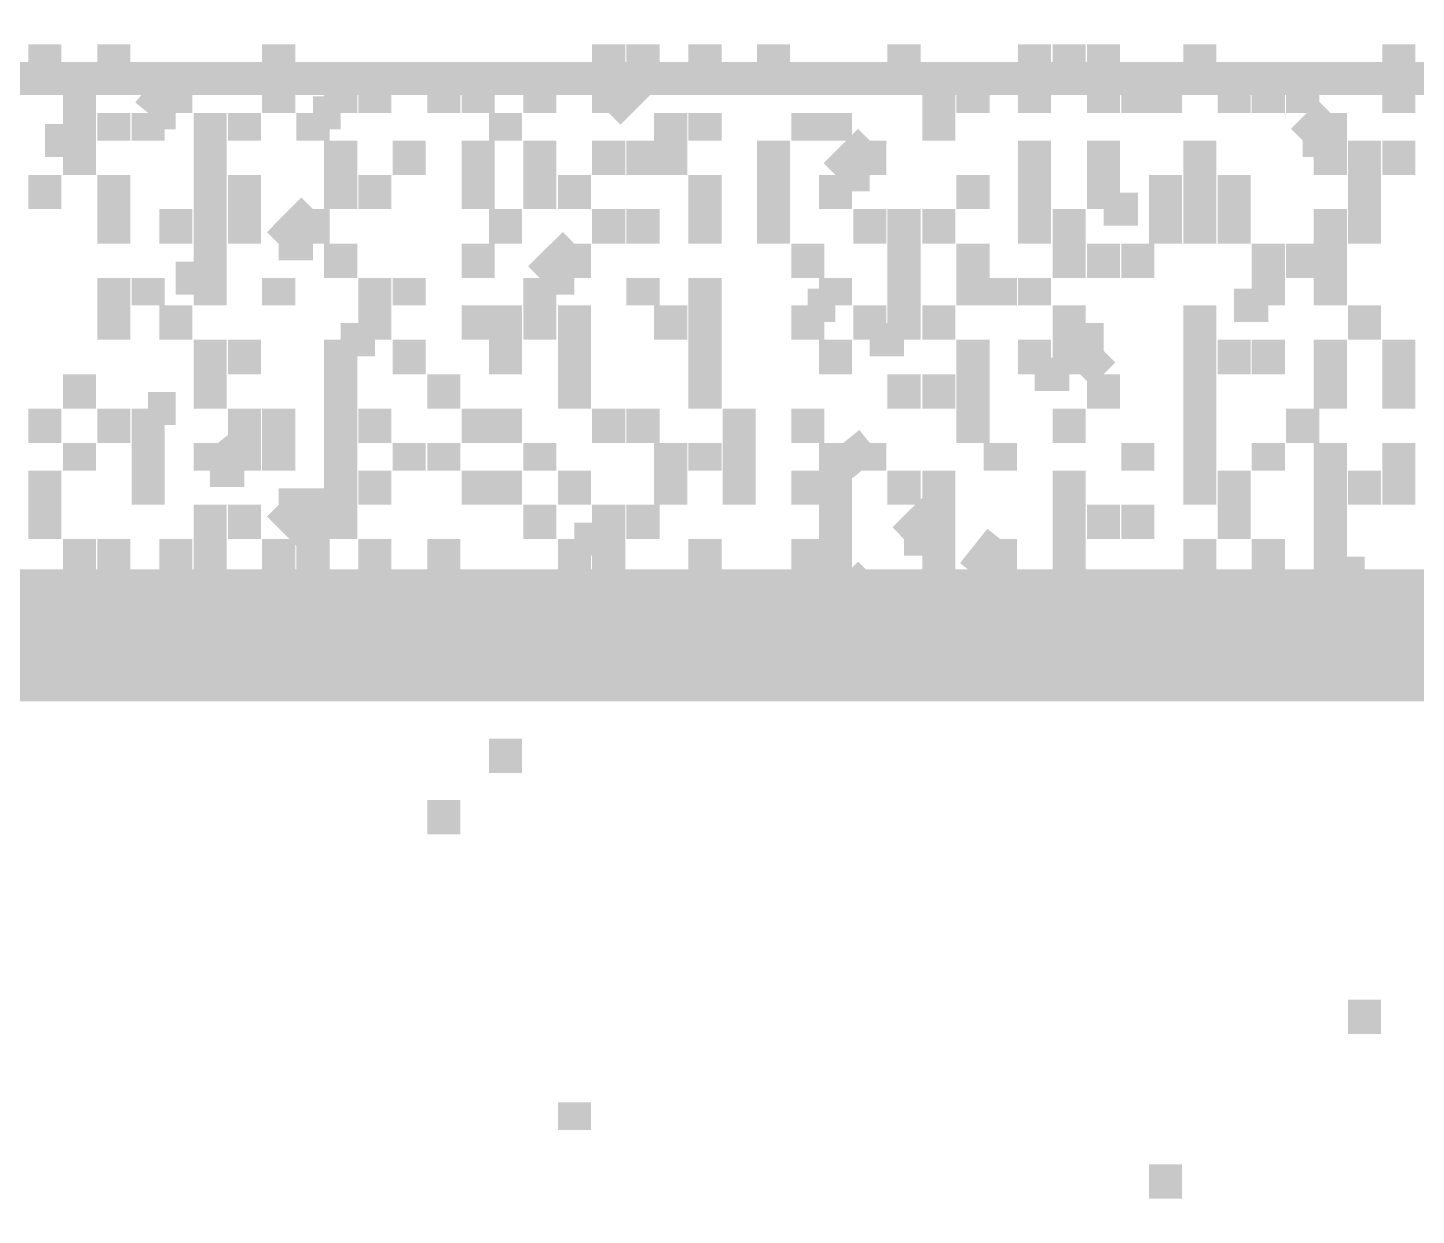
# Model space of a CAD drawing. Header units: millimetres. Extents: x 5 to 350, y 3 to 213.
# Drawn here: x 216.614 to 220.178, y 118.914 to 121.963 of the extents above; entities that cross this region are included whole.
import ezdxf

# ---------------------------------------------------------------- set-up
doc = ezdxf.new("R2010")
doc.units = ezdxf.units.MM
doc.layers.add('P', color=255, linetype='Continuous')

msp = doc.modelspace()

# ---------------------------------------------------------------- linework, layer by layer
at = {"layer": 'P'}
for points, const_width in [([(216.658, 121.832), (216.658, 121.92)], 0.085), ([(216.835, 121.832), (216.835, 121.92)], 0.085), ([(217.258, 121.832), (217.258, 121.92)], 0.085), ([(218.105, 121.832), (218.105, 121.92)], 0.085), ([(218.193, 121.832), (218.193, 121.92)], 0.085), ([(218.352, 121.832), (218.352, 121.92)], 0.085), ([(218.528, 121.832), (218.528, 121.92)], 0.085), ([(218.863, 121.832), (218.863, 121.92)], 0.085), ([(219.198, 121.832), (219.198, 121.92)], 0.085), ([(219.287, 121.832), (219.287, 121.92)], 0.085), ([(219.375, 121.832), (219.375, 121.92)], 0.085), ([(219.622, 121.832), (219.622, 121.92)], 0.085), ([(220.133, 121.832), (220.133, 121.92)], 0.085), ([(197.45, 121.832), (245.022, 121.832)], 0.085), ([(216.747, 121.744), (216.747, 121.832)], 0.085), ([(216.923, 121.744), (216.994, 121.832)], 0.085), ([(216.994, 121.744), (216.994, 121.832)], 0.085), ([(217.258, 121.744), (217.258, 121.832)], 0.085), ([(217.417, 121.744), (217.417, 121.832)], 0.085), ([(217.417, 121.744), (217.417, 121.832)], 0.085), ([(217.505, 121.744), (217.505, 121.832)], 0.085), ([(217.682, 121.744), (217.682, 121.832)], 0.085), ([(217.77, 121.744), (217.77, 121.832)], 0.085), ([(217.928, 121.744), (217.928, 121.832)], 0.085), ([(218.105, 121.832), (218.193, 121.832)], 0.085), ([(218.105, 121.832), (218.105, 121.744)], 0.085), ([(218.105, 121.744), (218.193, 121.832)], 0.085), ([(218.105, 121.744), (218.105, 121.832)], 0.085), ([(218.952, 121.744), (218.952, 121.832)], 0.085), ([(219.04, 121.744), (219.04, 121.832)], 0.085), ([(219.04, 121.744), (219.04, 121.832)], 0.085), ([(219.04, 121.744), (219.04, 121.832)], 0.085), ([(219.04, 121.744), (219.04, 121.832)], 0.085), ([(219.198, 121.832), (219.287, 121.832)], 0.085), ([(219.198, 121.744), (219.198, 121.832)], 0.085), ([(219.375, 121.744), (219.375, 121.832)], 0.085), ([(219.375, 121.744), (219.375, 121.832)], 0.085), ([(219.463, 121.744), (219.463, 121.832)], 0.085), ([(219.534, 121.744), (219.534, 121.832)], 0.085), ([(219.71, 121.744), (219.71, 121.832)], 0.085), ([(219.798, 121.744), (219.798, 121.832)], 0.085), ([(219.886, 121.744), (219.886, 121.832)], 0.085), ([(219.886, 121.744), (219.886, 121.832)], 0.085), ([(219.886, 121.744), (219.886, 121.832)], 0.085), ([(220.133, 121.744), (220.133, 121.832)], 0.085), ([(216.747, 121.673), (216.747, 121.744)], 0.085), ([(216.835, 121.673), (216.835, 121.744)], 0.085), ([(216.923, 121.744), (216.994, 121.744)], 0.085), ([(216.923, 121.673), (216.923, 121.744)], 0.085), ([(217.082, 121.673), (217.082, 121.744)], 0.085), ([(217.17, 121.673), (217.17, 121.744)], 0.085), ([(217.346, 121.744), (217.417, 121.744)], 0.085), ([(217.346, 121.744), (217.417, 121.744)], 0.085), ([(217.346, 121.673), (217.346, 121.744)], 0.085), ([(217.84, 121.673), (217.84, 121.744)], 0.085), ([(217.84, 121.673), (217.84, 121.744)], 0.085), ([(217.84, 121.673), (217.84, 121.744)], 0.085), ([(218.264, 121.673), (218.264, 121.744)], 0.085), ([(218.264, 121.673), (218.264, 121.744)], 0.085), ([(218.264, 121.673), (218.264, 121.744)], 0.085), ([(218.352, 121.673), (218.352, 121.744)], 0.085), ([(218.616, 121.673), (218.616, 121.744)], 0.085), ([(218.687, 121.673), (218.687, 121.744)], 0.085), ([(218.687, 121.673), (218.687, 121.744)], 0.085), ([(218.952, 121.673), (218.952, 121.744)], 0.085), ([(219.886, 121.673), (219.957, 121.744)], 0.085), ([(219.957, 121.673), (219.957, 121.744)], 0.085), ([(219.957, 121.673), (219.957, 121.744)], 0.085), ([(216.658, 121.673), (216.747, 121.673)], 0.085), ([(216.658, 121.673), (216.747, 121.673)], 0.085), ([(216.747, 121.585), (216.747, 121.673)], 0.085), ([(216.747, 121.585), (216.747, 121.673)], 0.085), ([(217.082, 121.585), (217.082, 121.673)], 0.085), ([(217.417, 121.585), (217.417, 121.673)], 0.085), ([(217.593, 121.585), (217.593, 121.673)], 0.085), ([(217.593, 121.585), (217.593, 121.673)], 0.085), ([(217.593, 121.585), (217.593, 121.673)], 0.085), ([(217.77, 121.585), (217.77, 121.673)], 0.085), ([(217.928, 121.585), (217.928, 121.673)], 0.085), ([(218.105, 121.585), (218.105, 121.673)], 0.085), ([(218.193, 121.585), (218.193, 121.673)], 0.085), ([(218.264, 121.585), (218.264, 121.673)], 0.085), ([(218.528, 121.585), (218.528, 121.673)], 0.085), ([(218.528, 121.585), (218.528, 121.673)], 0.085), ([(218.687, 121.585), (218.775, 121.673)], 0.085), ([(218.775, 121.585), (218.775, 121.673)], 0.085), ([(219.198, 121.585), (219.198, 121.673)], 0.085), ([(219.198, 121.585), (219.198, 121.673)], 0.085), ([(219.198, 121.585), (219.198, 121.673)], 0.085), ([(219.375, 121.585), (219.375, 121.673)], 0.085), ([(219.622, 121.585), (219.622, 121.673)], 0.085), ([(219.886, 121.673), (219.957, 121.673)], 0.085), ([(219.957, 121.585), (219.957, 121.673)], 0.085), ([(220.045, 121.585), (220.045, 121.673)], 0.085), ([(220.133, 121.585), (220.133, 121.673)], 0.085), ([(216.658, 121.497), (216.658, 121.585)], 0.085), ([(216.658, 121.497), (216.658, 121.585)], 0.085), ([(216.658, 121.497), (216.658, 121.585)], 0.085), ([(216.835, 121.497), (216.835, 121.585)], 0.085), ([(217.082, 121.497), (217.082, 121.585)], 0.085), ([(217.17, 121.497), (217.17, 121.585)], 0.085), ([(217.417, 121.497), (217.417, 121.585)], 0.085), ([(217.417, 121.497), (217.417, 121.585)], 0.085), ([(217.505, 121.497), (217.505, 121.585)], 0.085), ([(217.505, 121.497), (217.505, 121.585)], 0.085), ([(217.77, 121.497), (217.77, 121.585)], 0.085), ([(217.77, 121.497), (217.77, 121.585)], 0.085), ([(217.928, 121.497), (217.928, 121.585)], 0.085), ([(218.017, 121.497), (218.017, 121.585)], 0.085), ([(218.352, 121.497), (218.352, 121.585)], 0.085), ([(218.528, 121.585), (218.528, 121.497)], 0.085), ([(218.528, 121.497), (218.528, 121.585)], 0.085), ([(218.687, 121.585), (218.775, 121.585)], 0.085), ([(218.687, 121.497), (218.687, 121.585)], 0.085), ([(218.687, 121.497), (218.687, 121.585)], 0.085), ([(219.04, 121.497), (219.04, 121.585)], 0.085), ([(219.04, 121.497), (219.04, 121.585)], 0.085), ([(219.198, 121.497), (219.198, 121.585)], 0.085), ([(219.375, 121.497), (219.375, 121.585)], 0.085), ([(219.375, 121.497), (219.375, 121.585)], 0.085), ([(219.375, 121.497), (219.375, 121.585)], 0.085), ([(219.534, 121.497), (219.534, 121.585)], 0.085), ([(219.622, 121.497), (219.622, 121.585)], 0.085), ([(219.622, 121.497), (219.622, 121.585)], 0.085), ([(219.622, 121.497), (219.622, 121.585)], 0.085), ([(219.71, 121.497), (219.71, 121.585)], 0.085), ([(220.045, 121.497), (220.045, 121.585)], 0.085), ([(220.045, 121.497), (220.045, 121.585)], 0.085), ([(220.045, 121.497), (220.045, 121.585)], 0.085), ([(216.835, 121.408), (216.835, 121.497)], 0.085), ([(216.835, 121.408), (216.835, 121.497)], 0.085), ([(216.994, 121.408), (216.994, 121.497)], 0.085), ([(217.082, 121.408), (217.082, 121.497)], 0.085), ([(217.082, 121.408), (217.082, 121.497)], 0.085), ([(217.082, 121.408), (217.082, 121.497)], 0.085), ([(217.17, 121.408), (217.17, 121.497)], 0.085), ([(217.17, 121.408), (217.17, 121.497)], 0.085), ([(217.258, 121.408), (217.346, 121.497)], 0.085), ([(217.346, 121.408), (217.346, 121.497)], 0.085), ([(217.84, 121.408), (217.84, 121.497)], 0.085), ([(218.105, 121.408), (218.105, 121.497)], 0.085), ([(218.193, 121.408), (218.193, 121.497)], 0.085), ([(218.352, 121.408), (218.352, 121.497)], 0.085), ([(218.352, 121.408), (218.352, 121.497)], 0.085), ([(218.528, 121.408), (218.528, 121.497)], 0.085), ([(218.528, 121.408), (218.528, 121.497)], 0.085), ([(218.775, 121.408), (218.775, 121.497)], 0.085), ([(218.863, 121.408), (218.863, 121.497)], 0.085), ([(218.952, 121.408), (218.952, 121.497)], 0.085), ([(219.198, 121.408), (219.198, 121.497)], 0.085), ([(219.287, 121.408), (219.287, 121.497)], 0.085), ([(219.375, 121.497), (219.463, 121.497)], 0.085), ([(219.375, 121.497), (219.463, 121.497)], 0.085), ([(219.534, 121.408), (219.534, 121.497)], 0.085), ([(219.622, 121.408), (219.622, 121.497)], 0.085), ([(219.71, 121.408), (219.71, 121.497)], 0.085), ([(219.957, 121.408), (219.957, 121.497)], 0.085), ([(220.045, 121.408), (220.045, 121.497)], 0.085), ([(217.082, 121.32), (217.082, 121.408)], 0.085), ([(217.258, 121.408), (217.346, 121.408)], 0.085), ([(217.417, 121.32), (217.417, 121.408)], 0.085), ([(217.77, 121.32), (217.77, 121.408)], 0.085), ([(217.77, 121.32), (217.77, 121.408)], 0.085), ([(217.928, 121.32), (218.017, 121.408)], 0.085), ([(217.928, 121.32), (218.017, 121.408)], 0.085), ([(218.017, 121.32), (218.017, 121.408)], 0.085), ([(218.017, 121.32), (218.017, 121.408)], 0.085), ([(218.017, 121.32), (218.017, 121.408)], 0.085), ([(218.616, 121.32), (218.616, 121.408)], 0.085), ([(218.863, 121.32), (218.863, 121.408)], 0.085), ([(218.863, 121.32), (218.863, 121.408)], 0.085), ([(219.04, 121.32), (219.04, 121.408)], 0.085), ([(219.287, 121.32), (219.287, 121.408)], 0.085), ([(219.375, 121.32), (219.375, 121.408)], 0.085), ([(219.463, 121.32), (219.463, 121.408)], 0.085), ([(219.798, 121.32), (219.798, 121.408)], 0.085), ([(219.798, 121.32), (219.798, 121.408)], 0.085), ([(219.886, 121.32), (219.886, 121.408)], 0.085), ([(219.957, 121.32), (219.957, 121.408)], 0.085), ([(216.835, 121.25), (216.835, 121.32)], 0.085), ([(216.923, 121.25), (216.923, 121.32)], 0.085), ([(216.994, 121.32), (217.082, 121.32)], 0.085), ([(216.994, 121.32), (217.082, 121.32)], 0.085), ([(217.082, 121.25), (217.082, 121.32)], 0.085), ([(217.258, 121.25), (217.258, 121.32)], 0.085), ([(217.258, 121.25), (217.258, 121.32)], 0.085), ([(217.505, 121.25), (217.505, 121.32)], 0.085), ([(217.505, 121.25), (217.505, 121.32)], 0.085), ([(217.505, 121.25), (217.505, 121.32)], 0.085), ([(217.593, 121.25), (217.593, 121.32)], 0.085), ([(217.593, 121.25), (217.593, 121.32)], 0.085), ([(217.928, 121.25), (217.928, 121.32)], 0.085), ([(217.928, 121.25), (217.928, 121.32)], 0.085), ([(217.928, 121.25), (217.928, 121.32)], 0.085), ([(217.928, 121.32), (218.017, 121.32)], 0.085), ([(217.928, 121.32), (218.017, 121.32)], 0.085), ([(218.193, 121.25), (218.193, 121.32)], 0.085), ([(218.352, 121.25), (218.352, 121.32)], 0.085), ([(218.687, 121.25), (218.687, 121.32)], 0.085), ([(218.687, 121.25), (218.687, 121.32)], 0.085), ([(218.863, 121.25), (218.863, 121.32)], 0.085), ([(219.04, 121.25), (219.04, 121.32)], 0.085), ([(219.11, 121.25), (219.11, 121.32)], 0.085), ([(219.198, 121.25), (219.198, 121.32)], 0.085), ([(219.798, 121.25), (219.798, 121.32)], 0.085), ([(219.957, 121.25), (219.957, 121.32)], 0.085), ([(216.835, 121.162), (216.835, 121.25)], 0.085), ([(216.994, 121.162), (216.994, 121.25)], 0.085), ([(217.505, 121.162), (217.505, 121.25)], 0.085), ([(217.505, 121.162), (217.505, 121.25)], 0.085), ([(217.77, 121.162), (217.77, 121.25)], 0.085), ([(217.84, 121.162), (217.84, 121.25)], 0.085), ([(217.928, 121.162), (217.928, 121.25)], 0.085), ([(218.017, 121.162), (218.017, 121.25)], 0.085), ([(218.264, 121.162), (218.264, 121.25)], 0.085), ([(218.264, 121.162), (218.264, 121.25)], 0.085), ([(218.352, 121.162), (218.352, 121.25)], 0.085), ([(218.352, 121.162), (218.352, 121.25)], 0.085), ([(218.352, 121.162), (218.352, 121.25)], 0.085), ([(218.352, 121.162), (218.352, 121.25)], 0.085), ([(218.616, 121.25), (218.687, 121.25)], 0.085), ([(218.616, 121.25), (218.687, 121.25)], 0.085), ([(218.616, 121.162), (218.616, 121.25)], 0.085), ([(218.616, 121.162), (218.616, 121.25)], 0.085), ([(218.775, 121.162), (218.775, 121.25)], 0.085), ([(218.863, 121.162), (218.863, 121.25)], 0.085), ([(218.952, 121.162), (218.952, 121.25)], 0.085), ([(219.287, 121.162), (219.287, 121.25)], 0.085), ([(219.287, 121.162), (219.287, 121.25)], 0.085), ([(219.622, 121.162), (219.622, 121.25)], 0.085), ([(219.622, 121.162), (219.622, 121.25)], 0.085), ([(219.71, 121.25), (219.798, 121.25)], 0.085), ([(219.71, 121.25), (219.798, 121.25)], 0.085), ([(220.045, 121.162), (220.045, 121.25)], 0.085), ([(220.045, 121.162), (220.045, 121.25)], 0.085), ([(217.082, 121.073), (217.082, 121.162)], 0.085), ([(217.17, 121.073), (217.17, 121.162)], 0.085), ([(217.417, 121.162), (217.505, 121.162)], 0.085), ([(217.417, 121.162), (217.505, 121.162)], 0.085), ([(217.417, 121.073), (217.417, 121.162)], 0.085), ([(217.593, 121.073), (217.593, 121.162)], 0.085), ([(217.84, 121.073), (217.84, 121.162)], 0.085), ([(218.017, 121.073), (218.017, 121.162)], 0.085), ([(218.352, 121.073), (218.352, 121.162)], 0.085), ([(218.352, 121.073), (218.352, 121.162)], 0.085), ([(218.352, 121.073), (218.352, 121.162)], 0.085), ([(218.352, 121.073), (218.352, 121.162)], 0.085), ([(218.687, 121.073), (218.687, 121.162)], 0.085), ([(218.775, 121.162), (218.863, 121.162)], 0.085), ([(218.775, 121.162), (218.863, 121.162)], 0.085), ([(219.04, 121.073), (219.04, 121.162)], 0.085), ([(219.198, 121.073), (219.198, 121.162)], 0.085), ([(219.287, 121.073), (219.287, 121.162)], 0.085), ([(219.287, 121.073), (219.287, 121.162)], 0.085), ([(219.287, 121.073), (219.287, 121.162)], 0.085), ([(219.287, 121.162), (219.375, 121.162)], 0.085), ([(219.375, 121.073), (219.287, 121.162)], 0.085), ([(219.287, 121.162), (219.375, 121.073)], 0.085), ([(219.287, 121.073), (219.287, 121.162)], 0.085), ([(219.622, 121.073), (219.622, 121.162)], 0.085), ([(219.71, 121.073), (219.71, 121.162)], 0.085), ([(219.71, 121.073), (219.71, 121.162)], 0.085), ([(219.71, 121.073), (219.71, 121.162)], 0.085), ([(219.71, 121.073), (219.71, 121.162)], 0.085), ([(219.798, 121.073), (219.798, 121.162)], 0.085), ([(219.957, 121.073), (219.957, 121.162)], 0.085), ([(220.133, 121.073), (220.133, 121.162)], 0.085), ([(216.747, 120.985), (216.747, 121.073)], 0.085), ([(216.747, 120.985), (216.747, 121.073)], 0.085), ([(217.082, 120.985), (217.082, 121.073)], 0.085), ([(217.417, 120.985), (217.417, 121.073)], 0.085), ([(217.682, 120.985), (217.682, 121.073)], 0.085), ([(218.017, 120.985), (218.017, 121.073)], 0.085), ([(218.352, 120.985), (218.352, 121.073)], 0.085), ([(218.863, 120.985), (218.863, 121.073)], 0.085), ([(218.952, 120.985), (218.952, 121.073)], 0.085), ([(219.04, 120.985), (219.04, 121.073)], 0.085), ([(219.198, 121.073), (219.287, 121.073)], 0.085), ([(219.198, 121.073), (219.287, 121.073)], 0.085), ([(219.375, 120.985), (219.375, 121.073)], 0.085), ([(219.622, 120.985), (219.622, 121.073)], 0.085), ([(219.957, 120.985), (219.957, 121.073)], 0.085), ([(219.957, 120.985), (219.957, 121.073)], 0.085), ([(219.957, 120.985), (219.957, 121.073)], 0.085), ([(219.957, 120.985), (219.957, 121.073)], 0.085), ([(220.133, 121.073), (220.133, 120.985)], 0.085), ([(220.133, 120.985), (220.133, 121.073)], 0.085), ([(220.133, 120.985), (220.133, 121.073)], 0.085), ([(220.133, 120.985), (220.133, 121.073)], 0.085), ([(220.133, 120.985), (220.133, 121.073)], 0.085), ([(216.658, 120.897), (216.658, 120.985)], 0.085), ([(216.658, 120.897), (216.658, 120.985)], 0.085), ([(216.658, 120.897), (216.658, 120.985)], 0.085), ([(216.658, 120.897), (216.658, 120.985)], 0.085), ([(216.835, 120.897), (216.835, 120.985)], 0.085), ([(216.835, 120.897), (216.835, 120.985)], 0.085), ([(216.923, 120.985), (216.994, 120.985)], 0.085), ([(216.923, 120.985), (216.923, 120.897)], 0.085), ([(216.923, 120.897), (216.923, 120.985)], 0.085), ([(216.923, 120.897), (216.923, 120.985)], 0.085), ([(217.17, 120.897), (217.17, 120.985)], 0.085), ([(217.258, 120.897), (217.258, 120.985)], 0.085), ([(217.417, 120.897), (217.417, 120.985)], 0.085), ([(217.505, 120.897), (217.505, 120.985)], 0.085), ([(217.77, 120.897), (217.77, 120.985)], 0.085), ([(217.84, 120.897), (217.84, 120.985)], 0.085), ([(217.84, 120.897), (217.84, 120.985)], 0.085), ([(217.84, 120.897), (217.84, 120.985)], 0.085), ([(217.84, 120.897), (217.84, 120.985)], 0.085), ([(218.105, 120.897), (218.105, 120.985)], 0.085), ([(218.193, 120.897), (218.193, 120.985)], 0.085), ([(218.193, 120.897), (218.193, 120.985)], 0.085), ([(218.44, 120.897), (218.44, 120.985)], 0.085), ([(218.616, 120.897), (218.616, 120.985)], 0.085), ([(219.04, 120.897), (219.04, 120.985)], 0.085), ([(219.287, 120.897), (219.287, 120.985)], 0.085), ([(219.622, 120.897), (219.622, 120.985)], 0.085), ([(219.886, 120.897), (219.886, 120.985)], 0.085), ([(216.747, 120.826), (216.747, 120.897)], 0.085), ([(216.747, 120.826), (216.747, 120.897)], 0.085), ([(216.747, 120.826), (216.747, 120.897)], 0.085), ([(216.747, 120.826), (216.747, 120.897)], 0.085), ([(216.923, 120.826), (216.923, 120.897)], 0.085), ([(217.082, 120.826), (217.17, 120.897)], 0.085), ([(217.082, 120.826), (217.082, 120.897)], 0.085), ([(217.17, 120.826), (217.17, 120.897)], 0.085), ([(217.258, 120.826), (217.258, 120.897)], 0.085), ([(217.258, 120.826), (217.258, 120.897)], 0.085), ([(217.417, 120.826), (217.417, 120.897)], 0.085), ([(217.593, 120.826), (217.593, 120.897)], 0.085), ([(217.593, 120.826), (217.593, 120.897)], 0.085), ([(217.593, 120.826), (217.593, 120.897)], 0.085), ([(217.593, 120.826), (217.593, 120.897)], 0.085), ([(217.682, 120.826), (217.682, 120.897)], 0.085), ([(217.928, 120.826), (217.928, 120.897)], 0.085), ([(218.264, 120.826), (218.264, 120.897)], 0.085), ([(218.264, 120.826), (218.264, 120.897)], 0.085), ([(218.352, 120.826), (218.352, 120.897)], 0.085), ([(218.44, 120.826), (218.44, 120.897)], 0.085), ([(218.687, 120.826), (218.775, 120.897)], 0.085), ([(218.687, 120.826), (218.687, 120.897)], 0.085), ([(218.687, 120.826), (218.775, 120.897)], 0.085), ([(218.687, 120.826), (218.687, 120.897)], 0.085), ([(218.775, 120.826), (218.775, 120.897)], 0.085), ([(219.11, 120.826), (219.11, 120.897)], 0.085), ([(219.11, 120.826), (219.11, 120.897)], 0.085), ([(219.463, 120.826), (219.463, 120.897)], 0.085), ([(219.463, 120.826), (219.463, 120.897)], 0.085), ([(219.622, 120.826), (219.622, 120.897)], 0.085), ([(219.622, 120.826), (219.622, 120.897)], 0.085), ([(219.622, 120.826), (219.622, 120.897)], 0.085), ([(219.622, 120.826), (219.622, 120.897)], 0.085), ([(219.798, 120.826), (219.798, 120.897)], 0.085), ([(219.957, 120.826), (219.957, 120.897)], 0.085), ([(220.133, 120.826), (220.133, 120.897)], 0.085), ([(216.658, 120.738), (216.658, 120.826)], 0.085), ([(216.923, 120.738), (216.923, 120.826)], 0.085), ([(217.082, 120.826), (217.17, 120.826)], 0.085), ([(217.417, 120.738), (217.417, 120.826)], 0.085), ([(217.505, 120.738), (217.505, 120.826)], 0.085), ([(217.77, 120.738), (217.77, 120.826)], 0.085), ([(217.84, 120.738), (217.84, 120.826)], 0.085), ([(218.017, 120.738), (218.017, 120.826)], 0.085), ([(218.017, 120.738), (218.017, 120.826)], 0.085), ([(218.017, 120.738), (218.017, 120.826)], 0.085), ([(218.017, 120.738), (218.017, 120.826)], 0.085), ([(218.264, 120.738), (218.264, 120.826)], 0.085), ([(218.44, 120.738), (218.44, 120.826)], 0.085), ([(218.44, 120.738), (218.44, 120.826)], 0.085), ([(218.44, 120.738), (218.44, 120.826)], 0.085), ([(218.616, 120.738), (218.616, 120.826)], 0.085), ([(218.687, 120.738), (218.687, 120.826)], 0.085), ([(218.863, 120.738), (218.863, 120.826)], 0.085), ([(218.952, 120.738), (218.952, 120.826)], 0.085), ([(219.287, 120.738), (219.287, 120.826)], 0.085), ([(219.287, 120.738), (219.287, 120.826)], 0.085), ([(219.622, 120.738), (219.622, 120.826)], 0.085), ([(219.71, 120.738), (219.71, 120.826)], 0.085), ([(219.957, 120.738), (219.957, 120.826)], 0.085), ([(220.045, 120.738), (220.045, 120.826)], 0.085), ([(220.133, 120.738), (220.133, 120.826)], 0.085), ([(216.658, 120.65), (216.658, 120.738)], 0.085), ([(217.082, 120.65), (217.082, 120.738)], 0.085), ([(217.17, 120.65), (217.17, 120.738)], 0.085), ([(217.258, 120.738), (217.346, 120.738)], 0.085), ([(217.258, 120.738), (217.346, 120.65)], 0.085), ([(217.346, 120.738), (217.417, 120.738)], 0.085), ([(217.346, 120.738), (217.417, 120.738)], 0.085), ([(217.346, 120.65), (217.346, 120.738)], 0.085), ([(217.417, 120.65), (217.417, 120.738)], 0.085), ([(217.928, 120.65), (217.928, 120.738)], 0.085), ([(218.105, 120.65), (218.105, 120.738)], 0.085), ([(218.193, 120.65), (218.193, 120.738)], 0.085), ([(218.193, 120.65), (218.193, 120.738)], 0.085), ([(218.193, 120.65), (218.193, 120.738)], 0.085), ([(218.687, 120.65), (218.687, 120.738)], 0.085), ([(218.863, 120.65), (218.952, 120.738)], 0.085), ([(218.952, 120.65), (218.952, 120.738)], 0.085), ([(218.952, 120.65), (218.952, 120.738)], 0.085), ([(219.287, 120.65), (219.287, 120.738)], 0.085), ([(219.375, 120.65), (219.375, 120.738)], 0.085), ([(219.375, 120.65), (219.375, 120.738)], 0.085), ([(219.375, 120.65), (219.375, 120.738)], 0.085), ([(219.463, 120.65), (219.463, 120.738)], 0.085), ([(219.71, 120.65), (219.71, 120.738)], 0.085), ([(219.957, 120.65), (219.957, 120.738)], 0.085), ([(216.747, 120.562), (216.747, 120.65)], 0.085), ([(216.835, 120.562), (216.835, 120.65)], 0.085), ([(216.994, 120.562), (216.994, 120.65)], 0.085), ([(217.082, 120.562), (217.082, 120.65)], 0.085), ([(217.258, 120.562), (217.258, 120.65)], 0.085), ([(217.346, 120.562), (217.346, 120.65)], 0.085), ([(217.505, 120.562), (217.505, 120.65)], 0.085), ([(217.682, 120.562), (217.682, 120.65)], 0.085), ([(218.017, 120.65), (218.105, 120.65)], 0.085), ([(218.017, 120.65), (218.105, 120.65)], 0.085), ([(218.017, 120.562), (218.017, 120.65)], 0.085), ([(218.017, 120.562), (218.017, 120.65)], 0.085), ([(218.105, 120.562), (218.105, 120.65)], 0.085), ([(218.352, 120.562), (218.352, 120.65)], 0.085), ([(218.352, 120.562), (218.352, 120.65)], 0.085), ([(218.616, 120.562), (218.616, 120.65)], 0.085), ([(218.687, 120.562), (218.687, 120.65)], 0.085), ([(218.863, 120.65), (218.952, 120.65)], 0.085), ([(218.952, 120.562), (218.952, 120.65)], 0.085), ([(218.952, 120.562), (218.952, 120.65)], 0.085), ([(219.04, 120.562), (219.11, 120.65)], 0.085), ([(219.11, 120.562), (219.11, 120.65)], 0.085), ([(219.287, 120.562), (219.287, 120.65)], 0.085), ([(219.287, 120.562), (219.287, 120.65)], 0.085), ([(219.622, 120.562), (219.622, 120.65)], 0.085), ([(219.798, 120.562), (219.798, 120.65)], 0.085), ([(219.798, 120.562), (219.798, 120.65)], 0.085), ([(219.798, 120.562), (219.798, 120.65)], 0.085), ([(219.798, 120.562), (219.798, 120.65)], 0.085), ([(219.957, 120.562), (219.957, 120.65)], 0.085), ([(219.957, 120.562), (219.957, 120.65)], 0.085), ([(216.747, 120.474), (216.747, 120.562)], 0.085), ([(216.835, 120.474), (216.835, 120.562)], 0.085), ([(217.417, 120.474), (217.417, 120.562)], 0.085), ([(217.682, 120.474), (217.682, 120.562)], 0.085), ([(217.682, 120.474), (217.682, 120.562)], 0.085), ([(218.105, 120.474), (218.105, 120.562)], 0.085), ([(218.193, 120.474), (218.193, 120.562)], 0.085), ([(218.528, 120.474), (218.528, 120.562)], 0.085), ([(218.687, 120.474), (218.775, 120.562)], 0.085), ([(218.687, 120.474), (218.687, 120.562)], 0.085), ([(218.687, 120.474), (218.687, 120.562)], 0.085), ([(218.775, 120.474), (218.775, 120.562)], 0.085), ([(218.952, 120.474), (218.952, 120.562)], 0.085), ([(219.04, 120.562), (219.11, 120.562)], 0.085), ([(219.04, 120.474), (219.04, 120.562)], 0.085), ([(219.11, 120.474), (219.11, 120.562)], 0.085), ([(219.375, 120.474), (219.375, 120.562)], 0.085), ([(219.463, 120.474), (219.463, 120.562)], 0.085), ([(219.71, 120.474), (219.71, 120.562)], 0.085), ([(219.957, 120.562), (220.045, 120.562)], 0.085), ([(219.957, 120.474), (219.957, 120.562)], 0.085), ([(220.045, 120.474), (220.045, 120.562)], 0.085), ([(220.045, 120.474), (220.045, 120.562)], 0.085), ([(197.45, 120.403), (245.022, 120.403)], 0.339), ([(245.022, 120.403), (197.45, 120.403)], 0.339), ([(216.747, 120.403), (216.747, 120.474)], 0.085), ([(216.747, 120.403), (216.747, 120.474)], 0.085), ([(216.747, 120.403), (216.747, 120.474)], 0.085), ([(216.747, 120.474), (216.835, 120.474)], 0.085), ([(216.747, 120.474), (216.835, 120.474)], 0.085), ([(216.747, 120.403), (216.747, 120.474)], 0.085), ([(217.082, 120.403), (217.082, 120.474)], 0.085), ([(217.258, 120.403), (217.258, 120.474)], 0.085), ([(217.682, 120.474), (217.682, 120.403)], 0.085), ([(217.682, 120.403), (217.682, 120.474)], 0.085), ([(217.77, 120.403), (217.77, 120.474)], 0.085), ([(217.84, 120.403), (217.84, 120.474)], 0.085), ([(217.928, 120.403), (217.928, 120.474)], 0.085), ([(218.352, 120.403), (218.352, 120.474)], 0.085), ([(218.616, 120.403), (218.616, 120.474)], 0.085), ([(218.687, 120.474), (218.775, 120.474)], 0.085), ([(218.687, 120.403), (218.687, 120.474)], 0.085), ([(219.11, 120.403), (219.11, 120.474)], 0.085), ([(219.287, 120.403), (219.287, 120.474)], 0.085), ([(219.375, 120.403), (219.375, 120.474)], 0.085), ([(219.463, 120.403), (219.375, 120.474)], 0.085), ([(219.463, 120.403), (219.463, 120.474)], 0.085), ([(219.534, 120.403), (219.534, 120.474)], 0.085), ([(219.622, 120.403), (219.622, 120.474)], 0.085), ([(219.957, 120.403), (219.957, 120.474)], 0.085), ([(220.045, 120.403), (220.045, 120.474)], 0.085), ([(217.17, 120.403), (217.258, 120.403)], 0.085), ([(217.17, 120.403), (217.258, 120.403)], 0.085), ([(217.682, 120.315), (217.682, 120.403)], 0.085), ([(217.682, 120.315), (217.682, 120.403)], 0.085), ([(218.017, 120.315), (218.017, 120.403)], 0.085), ([(218.528, 120.403), (218.616, 120.403)], 0.085), ([(218.528, 120.403), (218.616, 120.403)], 0.085), ([(219.375, 120.403), (219.463, 120.403)], 0.085), ([(219.463, 120.403), (219.463, 120.315)], 0.085), ([(219.463, 120.315), (219.463, 120.403)], 0.085), ([(220.045, 120.315), (220.045, 120.403)], 0.085), ([(220.045, 120.315), (220.045, 120.403)], 0.085), ([(217.84, 120.05), (217.84, 120.138)], 0.085), ([(217.682, 119.892), (217.682, 119.98)], 0.085), ([(220.045, 119.38), (220.045, 119.468)], 0.085), ([(218.017, 119.133), (218.017, 119.204)], 0.085), ([(219.534, 118.957), (219.534, 119.045)], 0.085)]:
    msp.add_lwpolyline(points, dxfattribs=dict(at, const_width=const_width))

doc.saveas('drawing.dxf')
